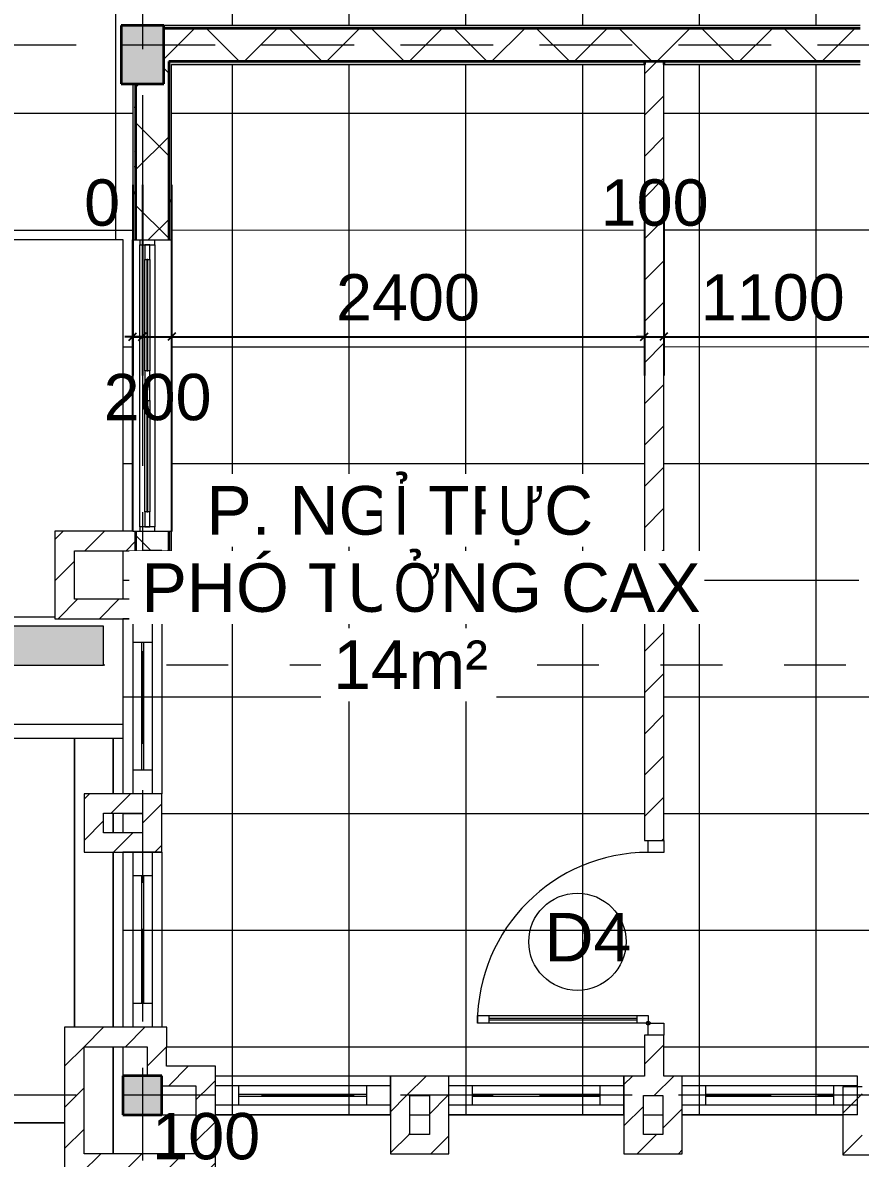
# Model space of a CAD drawing. Header units: millimetres. Extents: x -20510 to 108935, y -243239 to 20306.
# Drawn here: x -65 to 4240, y -70324 to -64485 of the extents above; entities that cross this region are included whole.
import ezdxf

# ---------------------------------------------------------------- set-up
doc = ezdxf.new("R2010")
doc.units = ezdxf.units.MM
for name, pattern in [('Abgebrochen', [714.375, 476.25, -238.125]), ('Aligning Line', [635, 317.5, -317.5]), ('Hidden', [714.375, 476.25, -238.125])]:
    doc.linetypes.add(name, pattern=pattern)
for name, color, linetype, lineweight in [('A-ANNO-DIMS', 1, 'Continuous', 9), ('A-DOOR', 2, 'Continuous', 18), ('A-DOOR-IDEN', 3, 'Continuous', 9), ('A-FLOR', 7, 'Continuous', 9), ('A-FLOR-PATT', 8, 'Continuous', 9), ('A-GLAZ', 4, 'Continuous', 18), ('A-WALL', 7, 'Continuous', 25), ('A-WALL-PATT', 8, 'Continuous', 18), ('G-ANNO-SYMB', 6, 'Abgebrochen', 9), ('G-ANNO-TEXT', 2, 'Continuous', 9), ('G-IMPT', 8, 'Continuous', 9), ('S-COLS', 7, 'Continuous', 25), ('S-GRID', 1, 'Continuous', 9)]:
    doc.layers.add(name, color=color, linetype=linetype, lineweight=lineweight)
doc.styles.add('Arial_2', font='arial.ttf', dxfattribs={"height": 300})
doc.styles.add('Arial_3', font='arial.ttf', dxfattribs={"width": 0.8, "height": 250})
doc.styles.add('Arial_5', font='arial.ttf', dxfattribs={"height": 238.125})
doc.dimstyles.new('SecretInternalLinAngDimStyle5p4736185', dxfattribs={"dimscale": 304.8, "dimtxt": 242.94927, "dimasz": 0.130208, "dimexe": 0.656168, "dimexo": 0.0625, "dimgap": 0.260417, "dimtad": 1, "dimdec": 0, "dimrnd": 100, "dimzin": 0, "dimdsep": 46, "dimtxsty": 'Arial_5', "dimblk1": 'OBLIQUE', "dimblk2": 'OBLIQUE', "dimsah": 1, "dimcen": 0.09, "dimdle": 0.492126, "dimazin": 0, "dimtfac": 1, "dimtdec": 4, "dimtix": 1, "dimtmove": 0, "dimatfit": 3, "dimfxl": 2.624672, "dimfxlon": 1, "dimtvp": 1, "dimtolj": 1, "dimtzin": 0, "dimarcsym": 2})
doc.dimstyles.new('SecretInternalLinAngDimStyle5p4736185_1', dxfattribs={"dimscale": 304.8, "dimtxt": 242.94927, "dimasz": 0.130208, "dimexe": 0.656168, "dimexo": 0.0625, "dimgap": 0.260417, "dimtad": 1, "dimdec": 0, "dimrnd": 100, "dimzin": 0, "dimdsep": 46, "dimtxsty": 'Arial_5', "dimblk1": 'OBLIQUE', "dimblk2": 'OBLIQUE', "dimsah": 1, "dimcen": 0.09, "dimdle": 0.492126, "dimazin": 0, "dimtfac": 1, "dimtdec": 4, "dimtix": 1, "dimtmove": 2, "dimatfit": 3, "dimfxl": 2.624672, "dimfxlon": 1, "dimtvp": 1, "dimtolj": 1, "dimtzin": 0, "dimarcsym": 2})
pattern_1 = [(45, (0, -70000), (-106.066, 106.066), [])]
pattern_2 = [(0, (0, -70000), (406.4, 101.6), [33.528, -271.272, 33.528, -271.272, -1625.6]), (0, (0, -70000), (406.4, 101.6), [-609.6, 33.528, -576.072, 33.528, -271.272, -711.2]), (0, (0, -70000), (406.4, 101.6), [-1524, 33.528, -169.672, 33.528, -474.472]), (120, (152.4, -69949.2), (-291.18818, 301.15272), [33.528, -271.272, 33.528, -271.272, -1625.6]), (120, (152.4, -69949.2), (-291.18818, 301.15272), [-609.6, 33.528, -576.072, 33.528, -271.272, -711.2]), (120, (152.4, -69949.2), (-291.18818, 301.15272), [-1524, 33.528, -169.672, 33.528, -474.472]), (240, (203.2, -69746), (-115.21182, -402.75272), [33.528, -271.272, 33.528, -271.272, -1625.6]), (240, (203.2, -69746), (-115.21182, -402.75272), [-609.6, 33.528, -576.072, 33.528, -271.272, -711.2]), (240, (203.2, -69746), (-115.21182, -402.75272), [-1524, 33.528, -169.672, 33.528, -474.472])]
pattern_3 = [(45, (0, -70000), (-212.132, 212.132), []), (135, (0, -70000), (-212.132, -212.132), [])]

# ---------------------------------------------------------------- blocks, each defined once
blk = doc.blocks.new('Detail View - M_Section Tail - Filled Horizontal-28776-02_MẶT BẰNG TẦNG 2')
at = {"layer": 'G-ANNO-SYMB', "linetype": 'Continuous'}
blk.add_hatch(color=256, dxfattribs=at).paths.add_polyline_path([(0, 2), (0, 0), (-9, 0), (-9, 2)])
for p, q in [((0, 2), (-9, 2)), ((-9, 2), (-9, 0)), ((0, 0), (0, 2)), ((-9, 0), (0, 0))]:
    blk.add_line(p, q, dxfattribs=at)
blk = doc.blocks.new('CỬA 1 CÁNH EROWINDOW_có ô chết_ - D4_1000x2200-2369734-03_MẶT BẰNG TẦNG 3')
at = {"layer": 'A-DOOR'}
for p, q in [((-439, 908), (-399, 908)), ((-439, 30), (-439, 908)), ((-399, 908), (-399, 850)), ((-399, 908), (-399, 30)), ((-399, 850), (-439, 850)), ((-424, 88), (-424, 850)), ((-414, 850), (-414, 88)), ((-399, 88), (-439, 88)), ((-500, -50), (-500, 30)), ((-500, 30), (-439, 30)), ((-439, 30), (-439, -50)), ((-399, 30), (-439, 30)), ((439, -50), (439, 30)), ((439, 30), (500, 30)), ((500, 30), (500, -50)), ((-439, -50), (-500, -50)), ((500, -50), (439, -50))]:
    blk.add_line(p, q, dxfattribs=at)
blk.add_circle((-439, 30), 10, dxfattribs=at)
blk.add_arc((-439, 30), 878, 0, 90, dxfattribs=at)
blk = doc.blocks.new('Window_K2_Stack - Window_K2_Stack-2379752-03_MẶT BẰNG TẦNG 3')
at = {"layer": 'A-GLAZ'}
for p, q in [((-450, 100), (-450, -100)), ((-450, 100), (450, 100)), ((450, 100), (450, -100)), ((-450, 50), (450, 50)), ((-328.75, 50), (-328.75, -50)), ((-328.75, 5), (328.75, 5)), ((328.75, 50), (328.75, -50)), ((-450, -50), (450, -50)), ((-328.75, -5), (328.75, -5)), ((-450, -100), (450, -100))]:
    blk.add_line(p, q, dxfattribs=at)
blk = doc.blocks.new('M_Concrete-Rectangular-Column - COT220X300-2391839-03_MẶT BẰNG TẦNG 3')
at = {"layer": 'S-COLS', "lineweight": 35}
blk.add_hatch(color=256, dxfattribs=at).paths.add_polyline_path([(110, -150), (110, 150), (-110, 150), (-110, -150)])
for p, q in [((110, 150), (-110, 150)), ((-110, 150), (-110, -150)), ((110, -150), (110, 150)), ((-110, -150), (110, -150))]:
    blk.add_line(p, q, dxfattribs=at)
blk = doc.blocks.new('M_Concrete-Rectangular-Column - COT200X200-2391834-03_MẶT BẰNG TẦNG 3')
at = {"layer": 'S-COLS', "lineweight": 35}
blk.add_hatch(color=256, dxfattribs=at).paths.add_polyline_path([(100, -100), (100, 100), (-100, 100), (-100, -100)])
for p, q in [((100, 100), (-100, 100)), ((-100, 100), (-100, -100)), ((100, -100), (100, 100)), ((-100, -100), (100, -100))]:
    blk.add_line(p, q, dxfattribs=at)
blk = doc.blocks.new('Mat_Tien_3dsMax - Sync_3dsMax_To_Revit-2401403-03_MẶT BẰNG TẦNG 3')
at = {"layer": 'G-IMPT'}
for p, q in [((-300, -4142.4), (-6051.8, -4142.2)), ((50, -4693.8), (-6603.4, -4693.8)), ((-6674.1, -4764.5), (50, -4764.5)), ((-200, -6250), (-200, -4764.5)), ((-200, -4764.5), (-200, -6250)), ((0, -5050), (0, -4764.5)), ((0, -4764.5), (0, -5050)), ((0, -5250), (0, -5150)), ((0, -5150), (0, -5250)), ((0, -6250), (0, -5350)), ((0, -5350), (0, -6250)), ((0, -6901), (0, -6350)), ((0, -6350), (0, -6901)), ((-587.2, -6741.8), (-250, -6741.8)), ((-250, -6741.8), (-587.2, -6741.8))]:
    blk.add_line(p, q, dxfattribs=at)
blk = doc.blocks.new('Mat_Tien_3dsMax - Mat_Tien_3dsMax-2387879-03_MẶT BẰNG TẦNG 3')
blk.add_blockref('Mat_Tien_3dsMax - Sync_3dsMax_To_Revit-2401403-03_MẶT BẰNG TẦNG 3', (0, 0))
blk = doc.blocks.new('CUA SO 2 CANH NHOM KINH O O THOANG - S1_1500x1800-2404851-03_MẶT BẰNG TẦNG 3')
at = {"layer": 'A-GLAZ'}
for p, q in [((-725, 63), (-750, 63)), ((-725, -13), (-725, 63)), ((750, 63), (725, 63)), ((725, 63), (725, -13)), ((-649, 37.5), (-725, 37.5)), ((-725, 37.5), (-725, 12.5)), ((-725, 12.5), (-649, 12.5)), ((-649, 12.5), (-649, 37.5)), ((-76, 27.5), (-649, 27.5)), ((-649, 27.5), (-649, 22.5)), ((-649, 22.5), (-76, 22.5)), ((0, 37.5), (-76, 37.5)), ((-76, 37.5), (-76, 12.5)), ((-76, 22.5), (-76, 27.5)), ((-76, 12.5), (0, 12.5)), ((0, 12.5), (0, 37.5)), ((76, 37.5), (0, 37.5)), ((0, 37.5), (0, 12.5)), ((0, 12.5), (76, 12.5)), ((76, 12.5), (76, 37.5)), ((649, 27.5), (76, 27.5)), ((76, 27.5), (76, 22.5)), ((76, 22.5), (649, 22.5)), ((725, 37.5), (649, 37.5)), ((649, 37.5), (649, 12.5)), ((649, 22.5), (649, 27.5)), ((649, 12.5), (725, 12.5)), ((725, 12.5), (725, 37.5)), ((-750, -13), (-725, -13)), ((725, -13), (750, -13))]:
    blk.add_line(p, q, dxfattribs=at)
at = {"layer": 'A-GLAZ', "lineweight": 9}
for p, q in [((-725, 63), (725, 63)), ((-649, 37.5), (-76, 37.5)), ((-76, 12.5), (-649, 12.5)), ((76, 37.5), (649, 37.5)), ((649, 12.5), (76, 12.5)), ((725, -13), (-725, -13))]:
    blk.add_line(p, q, dxfattribs=at)
blk = doc.blocks.new('KÝ HIEU CUA ĐI - KÝ HIEU CUA ĐI-1233-03_MẶT BẰNG TẦNG 3')
at = {"layer": 'A-DOOR-IDEN'}
blk.add_circle((0.059, -0.208), 2.5, dxfattribs=at)
blk = doc.blocks.new('_Oblique')
at = {"color": 0, "linetype": 'ByBlock', "lineweight": -2}
blk.add_line((-0.5, -0.5), (0.5, 0.5), dxfattribs=at)
blk = doc.blocks.new('DIMBLOCK14-03_MẶT BẰNG TẦNG 3')
at = {"layer": 'A-ANNO-DIMS', "color": 0, "lineweight": -2, "transparency": 16777216}
for p, q in [((825, -70419.1), (825, -71400)), ((925, -70419.1), (925, -71400)), ((825, -71200), (785.3, -71200)), ((825, -71200), (925, -71200)), ((925, -71200), (964.7, -71200))]:
    blk.add_line(p, q, dxfattribs=at)
at = {"layer": 'Defpoints', "color": 0, "transparency": 16777216}
for p in [(825, -70400), (925, -70400), (925, -71200)]:
    blk.add_point(p, dxfattribs=at)
at = {"layer": 'A-ANNO-DIMS', "color": 0, "lineweight": -2, "transparency": 16777216, "xscale": 39.6875, "yscale": 39.6875, "zscale": 39.6875}
blk.add_blockref('_Oblique', (825, -71200), dxfattribs=at)
at = {"layer": 'A-ANNO-DIMS', "color": 0, "lineweight": -2, "transparency": 16777216, "xscale": 39.6875, "yscale": 39.6875, "zscale": 39.6875, "rotation": 180}
blk.add_blockref('_Oblique', (925, -71200), dxfattribs=at)
at = {"layer": 'A-ANNO-DIMS', "color": 0, "transparency": 16777216, "insert": (600.3, -70090.9), "char_height": 238.12, "width": 659.327, "attachment_point": 1, "line_spacing_factor": 0.941778, "style": 'Arial_5'}
blk.add_mtext('\\A1;100', dxfattribs=at)
blk = doc.blocks.new('DIMBLOCK98-03_MẶT BẰNG TẦNG 3')
at = {"layer": 'A-ANNO-DIMS', "color": 0, "lineweight": -2, "transparency": 16777216}
for p, q in [((500, -65319.1), (500, -66300)), ((550, -65319.1), (550, -66300)), ((500, -66100), (460.3, -66100)), ((500, -66100), (550, -66100)), ((550, -66100), (589.7, -66100))]:
    blk.add_line(p, q, dxfattribs=at)
at = {"layer": 'Defpoints', "color": 0, "transparency": 16777216}
for p in [(500, -65300), (550, -65300), (550, -66100)]:
    blk.add_point(p, dxfattribs=at)
at = {"layer": 'A-ANNO-DIMS', "color": 0, "lineweight": -2, "transparency": 16777216, "xscale": 39.6875, "yscale": 39.6875, "zscale": 39.6875}
blk.add_blockref('_Oblique', (500, -66100), dxfattribs=at)
at = {"layer": 'A-ANNO-DIMS', "color": 0, "lineweight": -2, "transparency": 16777216, "xscale": 39.6875, "yscale": 39.6875, "zscale": 39.6875, "rotation": 180}
blk.add_blockref('_Oblique', (550, -66100), dxfattribs=at)
at = {"layer": 'A-ANNO-DIMS', "color": 0, "transparency": 16777216, "insert": (250.3, -65290.9), "char_height": 238.12, "width": 659.327, "attachment_point": 1, "line_spacing_factor": 0.941778, "style": 'Arial_5'}
blk.add_mtext('\\A1;0', dxfattribs=at)
blk = doc.blocks.new('DIMBLOCK99-03_MẶT BẰNG TẦNG 3')
at = {"layer": 'A-ANNO-DIMS', "color": 0, "lineweight": -2, "transparency": 16777216}
for p, q in [((550, -65319.1), (550, -66300)), ((700, -65319.1), (700, -66300)), ((550, -66100), (510.3, -66100)), ((550, -66100), (700, -66100)), ((700, -66100), (739.7, -66100))]:
    blk.add_line(p, q, dxfattribs=at)
at = {"layer": 'Defpoints', "color": 0, "transparency": 16777216}
for p in [(550, -65300), (700, -65300), (700, -66100)]:
    blk.add_point(p, dxfattribs=at)
at = {"layer": 'A-ANNO-DIMS', "color": 0, "lineweight": -2, "transparency": 16777216, "xscale": 39.6875, "yscale": 39.6875, "zscale": 39.6875}
blk.add_blockref('_Oblique', (550, -66100), dxfattribs=at)
at = {"layer": 'A-ANNO-DIMS', "color": 0, "lineweight": -2, "transparency": 16777216, "xscale": 39.6875, "yscale": 39.6875, "zscale": 39.6875, "rotation": 180}
blk.add_blockref('_Oblique', (700, -66100), dxfattribs=at)
at = {"layer": 'A-ANNO-DIMS', "color": 0, "transparency": 16777216, "insert": (350.3, -66290.9), "char_height": 238.12, "width": 659.327, "attachment_point": 1, "line_spacing_factor": 0.941778, "style": 'Arial_5'}
blk.add_mtext('\\A1;200', dxfattribs=at)
blk = doc.blocks.new('DIMBLOCK100-03_MẶT BẰNG TẦNG 3')
at = {"layer": 'A-ANNO-DIMS', "color": 0, "lineweight": -2, "transparency": 16777216}
for p, q in [((700, -65319.1), (700, -66300)), ((3130, -65319.1), (3130, -66300)), ((550, -66100), (3280, -66100))]:
    blk.add_line(p, q, dxfattribs=at)
at = {"layer": 'Defpoints', "color": 0, "transparency": 16777216}
for p in [(700, -65300), (3130, -65300), (3130, -66100)]:
    blk.add_point(p, dxfattribs=at)
at = {"layer": 'A-ANNO-DIMS', "color": 0, "lineweight": -2, "transparency": 16777216, "xscale": 39.6875, "yscale": 39.6875, "zscale": 39.6875, "rotation": 180}
blk.add_blockref('_Oblique', (700, -66100), dxfattribs=at)
at = {"layer": 'A-ANNO-DIMS', "color": 0, "lineweight": -2, "transparency": 16777216, "xscale": 39.6875, "yscale": 39.6875, "zscale": 39.6875}
blk.add_blockref('_Oblique', (3130, -66100), dxfattribs=at)
at = {"layer": 'A-ANNO-DIMS', "color": 0, "transparency": 16777216, "insert": (1915, -65899), "char_height": 238.12, "width": 879.103, "attachment_point": 5, "style": 'Arial_5'}
blk.add_mtext('\\A1;2400', dxfattribs=at)
blk = doc.blocks.new('DIMBLOCK101-03_MẶT BẰNG TẦNG 3')
at = {"layer": 'A-ANNO-DIMS', "color": 0, "lineweight": -2, "transparency": 16777216}
for p, q in [((3130, -65319.1), (3130, -66300)), ((3230, -65319.1), (3230, -66300)), ((3130, -66100), (3090.3, -66100)), ((3130, -66100), (3230, -66100)), ((3230, -66100), (3269.7, -66100))]:
    blk.add_line(p, q, dxfattribs=at)
at = {"layer": 'Defpoints', "color": 0, "transparency": 16777216}
for p in [(3130, -65300), (3230, -65300), (3230, -66100)]:
    blk.add_point(p, dxfattribs=at)
at = {"layer": 'A-ANNO-DIMS', "color": 0, "lineweight": -2, "transparency": 16777216, "xscale": 39.6875, "yscale": 39.6875, "zscale": 39.6875}
blk.add_blockref('_Oblique', (3130, -66100), dxfattribs=at)
at = {"layer": 'A-ANNO-DIMS', "color": 0, "lineweight": -2, "transparency": 16777216, "xscale": 39.6875, "yscale": 39.6875, "zscale": 39.6875, "rotation": 180}
blk.add_blockref('_Oblique', (3230, -66100), dxfattribs=at)
at = {"layer": 'A-ANNO-DIMS', "color": 0, "transparency": 16777216, "insert": (2905.3, -65290.9), "char_height": 238.12, "width": 659.327, "attachment_point": 1, "line_spacing_factor": 0.941778, "style": 'Arial_5'}
blk.add_mtext('\\A1;100', dxfattribs=at)
blk = doc.blocks.new('DIMBLOCK102-03_MẶT BẰNG TẦNG 3')
at = {"layer": 'A-ANNO-DIMS', "color": 0, "lineweight": -2, "transparency": 16777216}
for p, q in [((3230, -65319.1), (3230, -66300)), ((4350, -65319.1), (4350, -66300)), ((3080, -66100), (4500, -66100))]:
    blk.add_line(p, q, dxfattribs=at)
at = {"layer": 'Defpoints', "color": 0, "transparency": 16777216}
for p in [(3230, -65300), (4350, -65300), (4350, -66100)]:
    blk.add_point(p, dxfattribs=at)
at = {"layer": 'A-ANNO-DIMS', "color": 0, "lineweight": -2, "transparency": 16777216, "xscale": 39.6875, "yscale": 39.6875, "zscale": 39.6875, "rotation": 180}
blk.add_blockref('_Oblique', (3230, -66100), dxfattribs=at)
at = {"layer": 'A-ANNO-DIMS', "color": 0, "lineweight": -2, "transparency": 16777216, "xscale": 39.6875, "yscale": 39.6875, "zscale": 39.6875}
blk.add_blockref('_Oblique', (4350, -66100), dxfattribs=at)
at = {"layer": 'A-ANNO-DIMS', "color": 0, "transparency": 16777216, "insert": (3790, -65899), "char_height": 238.12, "width": 879.103, "attachment_point": 5, "style": 'Arial_5'}
blk.add_mtext('\\A1;1100', dxfattribs=at)

msp = doc.modelspace()

# ---------------------------------------------------------------- hatches: boundary and pattern name
at = {"layer": 'A-FLOR-PATT'}
h = msp.add_hatch(dxfattribs=at)
h.set_pattern_fill('FP_6', color=256, style=0, pattern_type=2)
h.set_pattern_definition([(0.0043, (16612.5, -62550.4), (-0.045, 600), []), (90.004, (16612.5, -62550.4), (-600, -0.042), [])])
h.paths.add_polyline_path([(450, -70100.9), (825, -70100.8), (825, -69951), (650, -69951), (650, -70100), (450, -70100), (450, -69900), (574, -69900), (574, -69750), (450, -69750)])
h.paths.add_polyline_path([(925, -70100.8), (1825, -70100.8), (1825, -69901), (2125, -69901), (2125, -70100.7), (3025, -70100.7), (3025, -69901), (3130, -69901), (3130, -69690), (3230, -69690), (3230, -69901), (3325, -69901), (3325, -70100.6), (4150, -70100.6), (4150, -69956), (4250, -69956), (4250, -69850), (4450, -69850), (4450, -70100), (4475, -70100), (4475, -69900), (7950, -69900), (7950, -64800), (7940, -64800), (7940, -64700), (5810, -64700), (5810, -64500), (8850, -64500), (8850, -64700), (8160, -64700), (8160, -64800), (8150, -64800), (8150, -69900), (11550, -69900), (11550, -69850), (11750, -69850), (11750, -69900), (15150, -69900), (15150, -69850), (15350, -69850), (15350, -69900), (22350, -69900), (22350, -64800), (22340, -64800), (22340, -64700), (21650, -64700), (21650, -64500), (23250, -64500), (23250, -64700), (22560, -64700), (22560, -64800), (22550, -64800), (22550, -69900), (25950, -69900), (25950, -69850), (26150, -69850), (26150, -69900), (29550, -69900), (29550, -64800), (29540, -64800), (29540, -64700), (26160, -64700), (26160, -64800), (25940, -64800), (25940, -64700), (24650, -64700), (24650, -64500), (30040, -64500), (30040, -64700), (29760, -64700), (29760, -64800), (29750, -64800), (29750, -69900), (33225, -69900), (33225, -70098.4), (33250, -70098.4), (33250, -69850), (33450, -69850), (33450, -70006), (33550, -70006), (33550, -70098.4), (34450, -70098.3), (34450, -69901), (34750, -69901), (34750, -70098.3), (35650, -70098.2), (35650, -69901), (35950, -69901), (35950, -70098.2), (36850, -70098.2), (36850, -69900), (37050, -69900), (37050, -69750), (37025, -69750), (37025, -69650), (37050, -69650), (37050, -64800), (37040, -64800), (37040, -64700), (33460, -64700), (33460, -64800), (33240, -64800), (33240, -64700), (31040, -64700), (31040, -64500), (37050, -64500), (37050, -62300), (34550, -62300), (34550, -61500), (34650, -61500), (34650, -60700), (34550, -60700), (34550, -60600), (34350, -60600), (34350, -60500), (37050, -60500), (37050, -60498.3), (33450, -60498.3), (33450.7, -60500), (33550, -60500), (33550, -60600), (33450, -60600), (33450, -62000), (33460, -62000), (33460, -62300), (33050, -62300), (33050, -62100), (33240, -62100), (33240, -62000), (33250, -62000), (33249.6, -59962.3), (33229.6, -59959.1), (33218.4, -59955.4), (33204.2, -59946.2), (33198.9, -59942), (33189.7, -59931.5), (33179.7, -59912.4), (33176.2, -59900.8), (33175.2, -59881.6), (33178.7, -59864.4), (33184.8, -59850.1), (33194.5, -59837.3), (33205.5, -59827), (33218.9, -59818.1), (33218.9, -58025.5), (33250, -58025.5), (33250, -55200), (29750, -55200), (29750, -58701.8), (29781.1, -58694.4), (30299.2, -58452.8), (30346.5, -58258.4), (30478.5, -58541.6), (30525.8, -58347.2), (31075, -58091.1), (31075, -58095.7), (31094.6, -58091.1), (31094.6, -58093.6), (31105.3, -58091.1), (31105.3, -59819.4), (31123.5, -59831.6), (31135.5, -59845.3), (31143.7, -59858.9), (31147.7, -59877.9), (31148.6, -59897.5), (31142.7, -59915.7), (31133.9, -59933), (31119.1, -59947.4), (31102.8, -59955.6), (31090, -59960.8), (31074.6, -59961.5), (31053.8, -59959), (31045.9, -59956.8), (31025.7, -59943.4), (31013.7, -59929.7), (31005.5, -59916.1), (31000.6, -59900), (29823, -59900), (29819.5, -59916.1), (29809.4, -59932.8), (29795.4, -59947.1), (29779.1, -59956.8), (29765.8, -59960.5), (29750, -59961.5), (29750, -62000), (29760, -62000), (29760, -62100), (32050, -62100), (32050, -62300), (23650, -62300), (23650, -62100), (25940, -62100), (25940, -62000), (26160, -62000), (26160, -62100), (26640, -62100), (26640, -58110), (26740, -58110), (26740, -62100), (29540, -62100), (29540, -62000), (29550, -62000), (29550, -56900), (26740, -56900), (26740, -57110), (26640, -57110), (26640, -56900), (26150, -56900), (26150, -56950), (25950, -56950), (25950, -56900), (22550, -56900), (22550, -62000), (22560, -62000), (22560, -62100), (22650, -62100), (22650, -62300), (21410, -62300), (21410, -62100), (22340, -62100), (22340, -62000), (22350, -62000), (22350, -57900), (20400, -57900), (20400, -56900), (18950, -56900), (18950, -56950), (18750, -56950), (18750, -56900), (15350, -56900), (15350, -62000), (15360, -62000), (15360, -62100), (18740, -62100), (18740, -62000), (18960, -62000), (18960, -62100), (20410, -62100), (20410, -62300), (13110, -62300), (13110, -62100), (15140, -62100), (15140, -62000), (15150, -62000), (15150, -56900), (11750, -56900), (11750, -56950), (11550, -56950), (11550, -56900), (11060, -56900), (11060, -57110), (10960, -57110), (10960, -56900), (8150, -56900), (8150, -62000), (8160, -62000), (8160, -62100), (10960, -62100), (10960, -58110), (11060, -58110), (11060, -62100), (11540, -62100), (11540, -62000), (11760, -62000), (11760, -62100), (12110, -62100), (12110, -62300), (5650, -62300), (5650, -62100), (7940, -62100), (7940, -62000), (7950, -62000), (7949.6, -59962.3), (7929.6, -59959.1), (7918.4, -59955.4), (7907.3, -59948.4), (7898.9, -59942), (7889.7, -59931.5), (7879.7, -59912.4), (7876.1, -59900), (7875.2, -59881.6), (7878.7, -59864.4), (7884.8, -59850.1), (7894.5, -59837.3), (7905.5, -59827), (7918.9, -59818.1), (7918.9, -58025.5), (7950, -58025.5), (7950, -55200), (4450, -55200), (4450, -58701.8), (4481.1, -58694.4), (4999.2, -58452.8), (5046.5, -58258.4), (5178.5, -58541.6), (5225.8, -58347.2), (5775, -58091.1), (5775, -58095.7), (5794.6, -58091.1), (5794.6, -58093.6), (5805.3, -58091.1), (5805.3, -59819.4), (5823.5, -59831.6), (5835.5, -59845.3), (5843.7, -59858.9), (5847.7, -59877.9), (5848.6, -59897.5), (5842.7, -59915.7), (5833.9, -59933), (5820.2, -59946.9), (5802.8, -59955.6), (5790, -59960.8), (5774.6, -59961.5), (5753.8, -59959), (5745.9, -59956.8), (5725.7, -59943.4), (5713.7, -59929.7), (5705.5, -59916.1), (5700.6, -59900), (4523, -59900), (4519.5, -59916.1), (4509.4, -59932.8), (4495.4, -59947.1), (4479.1, -59956.8), (4465.8, -59960.5), (4450, -59961.5), (4450, -62000), (4460, -62000), (4460, -62100), (4650, -62100), (4650, -62300), (440, -62300), (440, -62000), (500, -62000), (500, -59700), (450, -59700), (450, -61200), (-4025.9, -61200), (-4050, -65600), (450, -65600), (450, -67100), (500, -67100), (500, -64800), (440, -64800), (440, -64500), (4810, -64500), (4810, -64700), (4460, -64700), (4460, -64800), (4240, -64800), (4240, -64700), (3230, -64700), (3230, -68690), (3130, -68690), (3130, -64700), (700, -64700), (700, -67200), (650, -67200), (650, -67550), (450, -67550), (450, -68450), (650, -68450), (650, -68750), (450, -68750), (450, -69650), (675, -69650), (675, -69851), (925, -69851), (925, -69951)])
h.paths.add_polyline_path([(1925, -70100.8), (2025, -70100.7), (2025, -70001), (1925, -70001)])
h.paths.add_polyline_path([(3125, -70100.7), (3225, -70100.7), (3225, -70001), (3125, -70001)])
h.paths.add_polyline_path([(34550, -70098.3), (34650, -70098.3), (34650, -70001), (34550, -70001), (34550, -70085)])
h.paths.add_polyline_path([(35750, -70098.2), (35850, -70098.2), (35850, -70001), (35750, -70001), (35750, -70085)])
h.paths.add_polyline_path([(36950, -70098.2), (37050, -70098.1), (37050, -70000), (36950, -70000)])
h.paths.add_polyline_path([(37250, -69650), (37250.8, -69650), (37252.5, -68750), (37250, -68750), (37250, -69499.8)])
h.paths.add_polyline_path([(550, -68650), (550, -68550), (450, -68550), (450, -68650)])
h.paths.add_polyline_path([(37252.7, -68650), (37252.9, -68550), (37250, -68550), (37250, -68650)])
h.paths.add_polyline_path([(37253.1, -68450), (37254.7, -67550), (37250, -67550), (37250, -68450)])
h.paths.add_polyline_path([(550, -67450), (550, -67200), (450, -67200), (450, -67450), (515, -67450)])
h.paths.add_polyline_path([(37250, -67450), (37254.9, -67450), (37259.9, -64800), (37250, -64800), (37250, -65999.6)])
h.paths.add_polyline_path([(18740, -64800), (18740, -64700), (15360, -64700), (15360, -64800), (15140, -64800), (15140, -64700), (11760, -64700), (11760, -64800), (11540, -64800), (11540, -64700), (10250, -64700), (10250, -64500), (20250, -64500), (20250, -64700), (18960, -64700), (18960, -64800)])
h.paths.add_polyline_path([(37260, -64734.8), (37264.5, -62300), (37250, -62300), (37250, -64500), (37260, -64500), (37260, -64685)])
h.paths.add_polyline_path([(37260, -62100), (37264.9, -62100), (37269.7, -59530), (37250, -59530), (37250, -62000), (37260, -62000)])
h.paths.add_polyline_path([(700, -62100), (4240, -62100), (4240, -62000), (4250, -62000), (4250, -56700.8), (3325, -56700.4), (3325, -56899), (3025, -56899), (3025, -56700.2), (2125, -56699.9), (2125, -56899), (1825, -56899), (1825, -56699.7), (925, -56699.3), (925, -56899), (675, -56899), (675, -57150), (450, -57150), (450, -58050), (650, -58050), (650, -58350), (450, -58350), (450, -59250), (650, -59250), (650, -59700), (700, -59700), (700, -61182)])
h.paths.add_polyline_path([(37040, -62100), (37040, -62097.4), (35050, -62097.4), (35050, -62100), (36063.8, -62100)])
h.paths.add_polyline_path([(34950, -62100), (34950, -61600), (34650, -61600), (34650, -62100)])
h.paths.add_polyline_path([(6625.4, -59962.3), (6603.7, -59958.8), (6589.2, -59952.6), (6578, -59945), (6567.3, -59934), (6558, -59919.4), (6553.1, -59905.6), (6550.7, -59887.5), (6552.7, -59870.1), (6559.3, -59854.2), (6569.7, -59838.2), (6580.4, -59828.6), (6594.7, -59819.2), (6594.7, -58025.5), (6656.1, -58025.5), (6656.9, -59819.6), (6672.8, -59830), (6683.5, -59841), (6692.8, -59855.6), (6697.7, -59869.4), (6700.1, -59887.5), (6698.1, -59904.9), (6691.5, -59920.8), (6681.1, -59936.8), (6674, -59943.8), (6655.8, -59955.8), (6641, -59960.5), (6634, -59961.3)])
h.paths.add_polyline_path([(31925.4, -59962.3), (31903.7, -59958.8), (31889.2, -59952.6), (31878, -59945), (31867.3, -59934), (31858, -59919.4), (31853.1, -59905.6), (31850.7, -59887.5), (31852.7, -59870.1), (31859.3, -59854.2), (31869.7, -59838.2), (31880.4, -59828.6), (31894.7, -59819.2), (31894.7, -58025.5), (31956.1, -58025.5), (31956.9, -59819.6), (31972.8, -59830), (31983.5, -59841), (31992.8, -59855.6), (31997.7, -59869.4), (32000.1, -59887.5), (31998.1, -59904.9), (31991.5, -59920.8), (31981.1, -59936.8), (31974, -59943.8), (31955.8, -59955.8), (31941, -59960.5)])
h.paths.add_polyline_path([(515, -59600), (550, -59600), (550, -59350), (450, -59350), (450, -59600), (500, -59600)])
h.paths.add_polyline_path([(37269.9, -59430), (37275, -56699.9), (37250, -56700), (37250, -59430)])
h.paths.add_polyline_path([(550, -58250), (550, -58150), (450, -58150), (450, -58250)])
h.paths.add_polyline_path([(450, -57050), (575, -57050), (575, -56900), (450, -56900), (450, -56700), (650, -56700), (650, -56799), (825, -56799), (825, -56699.3), (450, -56699.1)])
h.paths.add_polyline_path([(1925, -56799), (2025, -56799), (2025, -56699.8), (1925, -56699.8)])
h.paths.add_polyline_path([(3225, -56799), (3225, -56700.3), (3125, -56700.3), (3125, -56799)])
h.paths.add_polyline_path([(19778, -56700), (29550, -56699.1), (29550, -56699.1), (8150, -56698.3), (8150, -56700), (18950, -56700)])
h.paths.add_polyline_path([(4250, -56699.9), (4250, -55000), (4250, -55000), (4250, -56699.9)])
at = {"layer": 'A-WALL-PATT', "lineweight": 9}
h = msp.add_hatch(dxfattribs=at)
h.set_pattern_fill('FP_2', color=256, style=0, pattern_type=2)
h.set_pattern_definition(pattern_2)
h.paths.add_polyline_path([(660, -64515), (4240, -64515), (4240, -64500), (660, -64500), (660, -64514.5)])
h.paths.add_polyline_path([(17000, -64515), (18740, -64515), (18740, -64500), (15360, -64500), (15360, -64515)])
h.paths.add_polyline_path([(4460, -64515), (4810, -64515), (4810, -64500), (4460, -64500), (4460, -64501.2)])
h.paths.add_polyline_path([(37040, -64515), (37040, -64500), (33460, -64500), (33460, -64515), (36063.8, -64515)])
h.paths.add_polyline_path([(33240, -64515), (33240, -64500), (31040, -64500), (31040, -64515), (32251.1, -64515)])
h.paths.add_polyline_path([(18960, -64515), (20250, -64515), (20250, -64500), (18960, -64500), (18960, -64501.9)])
h.paths.add_polyline_path([(8850, -64515), (8850, -64500), (8160, -64500), (8160, -64515)])
h.paths.add_polyline_path([(11540, -64515), (11540, -64500), (10250, -64500), (10250, -64515)])
h.paths.add_polyline_path([(25940, -64515), (25940, -64500), (24650, -64500), (24650, -64515)])
h.paths.add_polyline_path([(29540, -64515), (29540, -64500), (26160, -64500), (26160, -64515)])
h.paths.add_polyline_path([(22560, -64515), (23250, -64515), (23250, -64500), (22560, -64500), (22560, -64508.5)])
h.paths.add_polyline_path([(21650, -64515), (22340, -64515), (22340, -64500), (21650, -64500)])
h.paths.add_polyline_path([(30040, -64515), (30040, -64500), (29760, -64500), (29760, -64515)])
h.paths.add_polyline_path([(5810, -64515), (7940, -64515), (7940, -64500), (5810, -64500)])
h.paths.add_polyline_path([(15140, -64515), (15140, -64500), (11760, -64500), (11760, -64515)])
h = msp.add_hatch(dxfattribs=at)
h.set_pattern_fill('FP_3', color=256, style=0, pattern_type=2)
h.set_pattern_definition(pattern_3)
h.paths.add_polyline_path([(10250, -64685), (11540, -64685), (11540, -64515), (10250, -64515), (10250, -64600)])
h.paths.add_polyline_path([(685, -64685), (4240, -64685), (4240, -64515), (660, -64515), (660, -64685)])
h.paths.add_polyline_path([(24650, -64685), (25940, -64685), (25940, -64515), (24650, -64515), (24650, -64600)])
h.paths.add_polyline_path([(5810, -64685), (7940, -64684.2), (7940, -64515), (5810, -64515), (5810, -64600)])
h.paths.add_polyline_path([(31040, -64685), (33240, -64685), (33240, -64515), (31040, -64515), (31040, -64600)])
h.paths.add_polyline_path([(21650, -64685), (22340, -64685), (22340, -64515), (21650, -64515), (21650, -64600)])
h.paths.add_polyline_path([(11760, -64685), (15140, -64685), (15140, -64515), (11760, -64515), (11760, -64672.2)])
h.paths.add_polyline_path([(26160, -64685), (29540, -64684.7), (29540, -64515), (26160, -64515), (26160, -64626.2)])
h.paths.add_polyline_path([(33460, -64685), (37040, -64684.9), (37040, -64515), (33460, -64515), (33460, -64634.2)])
h.paths.add_polyline_path([(15360, -64685), (18740, -64685), (18740, -64515), (15360, -64515), (15360, -64641.6)])
h.paths.add_polyline_path([(18960, -64685), (20250, -64685), (20250, -64515), (18960, -64515), (18960, -64611)])
h.paths.add_polyline_path([(22560, -64685), (23250, -64685), (23250, -64515), (22560, -64515), (22560, -64682)])
h.paths.add_polyline_path([(8850, -64685), (8850, -64515), (8160, -64515), (8160, -64685)])
h.paths.add_polyline_path([(30040, -64685), (30040, -64515), (29760, -64515), (29760, -64685)])
h.paths.add_polyline_path([(4810, -64685), (4810, -64515), (4460, -64515), (4460, -64685)])
h = msp.add_hatch(dxfattribs=at)
h.set_pattern_fill('FP_3', color=256, style=0, pattern_type=2)
h.set_pattern_definition(pattern_3)
h.paths.add_polyline_path([(685, -67200), (685, -67102), (515, -67102), (515, -67200), (650, -67200)])
h.paths.add_polyline_path([(515, -65602), (685, -65602), (685, -64685), (660, -64685), (660, -64800), (515, -64800)])
h = msp.add_hatch(dxfattribs=at)
h.set_pattern_fill('FP_2', color=256, style=0, pattern_type=2)
h.set_pattern_definition(pattern_2)
h.paths.add_polyline_path([(29540, -64700), (29540, -64685), (26160, -64685), (26160, -64700)])
h.paths.add_polyline_path([(22560, -64700), (23250, -64700), (23250, -64685), (22560, -64685), (22560, -64699.8)])
h.paths.add_polyline_path([(25940, -64700), (25940, -64685), (24650, -64685), (24650, -64700)])
h.paths.add_polyline_path([(33240, -64700), (33240, -64685), (31040, -64685), (31040, -64700), (32251.1, -64700)])
h.paths.add_polyline_path([(22340, -64700), (22340, -64685), (21650, -64685), (21650, -64700)])
h.paths.add_polyline_path([(5810, -64700), (7940, -64699.9), (7940, -64685), (5810, -64685)])
h.paths.add_polyline_path([(33460, -64700), (37040, -64700), (37040, -64685), (33460, -64685), (33460, -64691)])
h.paths.add_polyline_path([(4460, -64700), (4810, -64700), (4810, -64685), (4460, -64685), (4460, -64696.7)])
h.paths.add_polyline_path([(30040, -64700), (30040, -64685), (29760, -64685), (29760, -64700)])
h.paths.add_polyline_path([(4240, -64700), (4240, -64685), (3230, -64685), (3230, -64700)])
h.paths.add_polyline_path([(8160, -64700), (8850, -64700), (8850, -64685), (8160, -64685), (8160, -64699.8)])
h.paths.add_polyline_path([(15360, -64700), (18740, -64700), (18740, -64685), (15360, -64685), (15360, -64692.3)])
h.paths.add_polyline_path([(700, -64700), (3130, -64700), (3130, -64685), (685, -64685), (685, -64700)])
h.paths.add_polyline_path([(11760, -64700), (15140, -64700), (15140, -64685), (11760, -64685), (11760, -64697.7)])
h.paths.add_polyline_path([(11540, -64700), (11540, -64685), (10250, -64685), (10250, -64700)])
h.paths.add_polyline_path([(18960, -64700), (20250, -64700), (20250, -64685), (18960, -64685), (18960, -64686.9)])
h = msp.add_hatch(dxfattribs=at)
h.set_pattern_fill('FP_1', color=256, style=0, pattern_type=2)
h.set_pattern_definition(pattern_1)
h.paths.add_polyline_path([(3180, -69901), (3230, -69901), (3230, -69690), (3130, -69690), (3130, -69901)])
h.paths.add_polyline_path([(3130, -68690), (3230, -68690), (3230, -64685), (3130, -64685), (3130, -64700)])
h = msp.add_hatch(dxfattribs=at)
h.set_pattern_fill('FP_2', color=256, style=0, pattern_type=2)
h.set_pattern_definition(pattern_2)
h.paths.add_polyline_path([(685, -67200), (700, -67200), (700, -67102), (685, -67102)])
h.paths.add_polyline_path([(700, -65602), (700, -64700), (685, -64700), (685, -65602)])
h = msp.add_hatch(dxfattribs=at)
h.set_pattern_fill('FP_2', color=256, style=0, pattern_type=2)
h.set_pattern_definition(pattern_2)
h.paths.add_polyline_path([(515, -65602), (515, -64800), (500, -64800), (500, -65602)])
h = msp.add_hatch(dxfattribs=at)
h.set_pattern_fill('FP_1', color=256, style=0, pattern_type=2)
h.set_pattern_definition(pattern_1)
h.paths.add_polyline_path([(200, -67200), (515, -67200), (515, -67102), (500, -67102), (500, -67100), (100, -67100), (100, -67200)])
h = msp.add_hatch(dxfattribs=at)
h.set_pattern_fill('FP_1', color=256, style=0, pattern_type=2)
h.set_pattern_definition(pattern_1)
h.paths.add_polyline_path([(100, -67450), (200, -67450), (200, -67200), (100, -67200)])
h = msp.add_hatch(dxfattribs=at)
h.set_pattern_fill('FP_1', color=256, style=0, pattern_type=2)
h.set_pattern_definition(pattern_1)
h.paths.add_polyline_path([(550, -67450), (650, -67450), (650, -67200), (550, -67200)])
h = msp.add_hatch(dxfattribs=at)
h.set_pattern_fill('FP_1', color=256, style=0, pattern_type=2)
h.set_pattern_definition(pattern_1)
h.paths.add_polyline_path([(650, -67550), (650, -67450), (100, -67450), (100, -67550)])
h = msp.add_hatch(dxfattribs=at)
h.set_pattern_fill('FP_1', color=256, style=0, pattern_type=2)
h.set_pattern_definition(pattern_1)
h.paths.add_polyline_path([(350, -68750), (350, -68450), (250, -68450), (250, -68750)])
h = msp.add_hatch(dxfattribs=at)
h.set_pattern_fill('FP_1', color=256, style=0, pattern_type=2)
h.set_pattern_definition(pattern_1)
h.paths.add_polyline_path([(550, -68550), (550, -68450), (350, -68450), (350, -68550)])
h = msp.add_hatch(dxfattribs=at)
h.set_pattern_fill('FP_1', color=256, style=0, pattern_type=2)
h.set_pattern_definition(pattern_1)
h.paths.add_polyline_path([(650, -68750), (650, -68450), (550, -68450), (550, -68750)])
h = msp.add_hatch(dxfattribs=at)
h.set_pattern_fill('FP_1', color=256, style=0, pattern_type=2)
h.set_pattern_definition(pattern_1)
h.paths.add_polyline_path([(550, -68750), (550, -68650), (350, -68650), (350, -68750)])
h = msp.add_hatch(dxfattribs=at)
h.set_pattern_fill('FP_1', color=256, style=0, pattern_type=2)
h.set_pattern_definition(pattern_1)
h.paths.add_polyline_path([(250, -70301), (250, -69650), (150, -69650), (150, -70301)])
h = msp.add_hatch(dxfattribs=at)
h.set_pattern_fill('FP_1', color=256, style=0, pattern_type=2)
h.set_pattern_definition(pattern_1)
h.paths.add_polyline_path([(675, -69750), (675, -69650), (250, -69650), (250, -69750), (674, -69750)])
h = msp.add_hatch(dxfattribs=at)
h.set_pattern_fill('FP_1', color=256, style=0, pattern_type=2)
h.set_pattern_definition(pattern_1)
h.paths.add_polyline_path([(674, -69951), (674, -69750), (574, -69750), (574, -69900), (650, -69900), (650, -69951)])
h = msp.add_hatch(dxfattribs=at)
h.set_pattern_fill('FP_1', color=256, style=0, pattern_type=2)
h.set_pattern_definition(pattern_1)
h.paths.add_polyline_path([(825, -69951), (925, -69951), (925, -69851), (674, -69851), (674, -69951)])
h = msp.add_hatch(dxfattribs=at)
h.set_pattern_fill('FP_1', color=256, style=0, pattern_type=2)
h.set_pattern_definition(pattern_1)
h.paths.add_polyline_path([(2125, -70001), (2125, -69901), (1825, -69901), (1825, -70001), (2025, -70001)])
h = msp.add_hatch(dxfattribs=at)
h.set_pattern_fill('FP_1', color=256, style=0, pattern_type=2)
h.set_pattern_definition(pattern_1)
h.paths.add_polyline_path([(3325, -70001), (3325, -69901), (3025, -69901), (3025, -70001), (3225, -70001)])
h = msp.add_hatch(dxfattribs=at)
h.set_pattern_fill('FP_1', color=256, style=0, pattern_type=2)
h.set_pattern_definition(pattern_1)
h.paths.add_polyline_path([(925, -70301), (925, -69951), (825, -69951), (825, -70301)])
h = msp.add_hatch(dxfattribs=at)
h.set_pattern_fill('FP_1', color=256, style=0, pattern_type=2)
h.set_pattern_definition(pattern_1)
h.paths.add_polyline_path([(1825, -70201), (1925, -70201), (1925, -70001), (1825, -70001)])
h = msp.add_hatch(dxfattribs=at)
h.set_pattern_fill('FP_1', color=256, style=0, pattern_type=2)
h.set_pattern_definition(pattern_1)
h.paths.add_polyline_path([(2125, -70301), (2125, -70001), (2025, -70001), (2025, -70301)])
h = msp.add_hatch(dxfattribs=at)
h.set_pattern_fill('FP_1', color=256, style=0, pattern_type=2)
h.set_pattern_definition(pattern_1)
h.paths.add_polyline_path([(3025, -70201), (3125, -70201), (3125, -70001), (3025, -70001)])
h = msp.add_hatch(dxfattribs=at)
h.set_pattern_fill('FP_1', color=256, style=0, pattern_type=2)
h.set_pattern_definition(pattern_1)
h.paths.add_polyline_path([(3325, -70301), (3325, -70001), (3225, -70001), (3225, -70301)])
h = msp.add_hatch(dxfattribs=at)
h.set_pattern_fill('FP_1', color=256, style=0, pattern_type=2)
h.set_pattern_definition(pattern_1)
h.paths.add_polyline_path([(4250, -70206), (4250, -69956), (4150, -69956), (4150, -70206)])
h = msp.add_hatch(dxfattribs=at)
h.set_pattern_fill('FP_1', color=256, style=0, pattern_type=2)
h.set_pattern_definition(pattern_1)
h.paths.add_polyline_path([(1825, -70301), (2025, -70301), (2025, -70201), (1825, -70201)])
h = msp.add_hatch(dxfattribs=at)
h.set_pattern_fill('FP_1', color=256, style=0, pattern_type=2)
h.set_pattern_definition(pattern_1)
h.paths.add_polyline_path([(3225, -70301), (3225, -70201), (3025, -70201), (3025, -70301)])
h = msp.add_hatch(dxfattribs=at)
h.set_pattern_fill('FP_1', color=256, style=0, pattern_type=2)
h.set_pattern_definition(pattern_1)
h.paths.add_polyline_path([(4150, -70306), (5450, -70306), (5450, -70206), (4150, -70206)])
h = msp.add_hatch(dxfattribs=at)
h.set_pattern_fill('FP_1', color=256, style=0, pattern_type=2)
h.set_pattern_definition(pattern_1)
h.paths.add_polyline_path([(150, -70401), (925, -70401), (925, -70301), (150, -70301)])

# ---------------------------------------------------------------- linework, layer by layer
at = {"layer": 'A-FLOR'}
for p, q in [((-4050, -65600), (450, -65600)), ((450, -65600), (450, -67100)), ((450, -67200), (450, -67450)), ((450, -67550), (450, -68450)), ((450, -68550), (450, -68650)), ((450, -68750), (450, -69650)), ((450, -69750), (450, -69900)), ((450, -70100.9), (825, -70100.8)), ((925, -70100.8), (1825, -70100.8)), ((1925, -70100.8), (2025, -70100.7)), ((2125, -70100.7), (3025, -70100.7)), ((3125, -70100.7), (3225, -70100.7)), ((3325, -70100.6), (4150, -70100.6))]:
    msp.add_line(p, q, dxfattribs=at)
at = {"layer": 'A-WALL', "lineweight": 18}
for p, q in [((4240, -64500), (660, -64500)), ((700, -64700), (3130, -64700)), ((700, -65602), (700, -64700)), ((3130, -64700), (3130, -68690)), ((3230, -64700), (4240, -64700)), ((3230, -68690), (3230, -64700)), ((500, -64800), (500, -65602)), ((500, -65602), (700, -65602)), ((500, -67100), (100, -67100)), ((100, -67100), (100, -67550)), ((500, -67102), (500, -67100)), ((700, -67102), (500, -67102)), ((700, -67200), (700, -67102)), ((200, -67200), (550, -67200)), ((200, -67450), (200, -67200)), ((550, -67200), (550, -67450)), ((650, -67200), (700, -67200)), ((650, -67550), (650, -67200)), ((550, -67450), (200, -67450)), ((100, -67550), (650, -67550)), ((250, -68450), (250, -68750)), ((650, -68450), (250, -68450)), ((650, -68750), (650, -68450)), ((350, -68650), (350, -68550)), ((350, -68550), (550, -68550)), ((550, -68550), (550, -68650)), ((550, -68650), (350, -68650)), ((3130, -68690), (3230, -68690)), ((250, -68750), (650, -68750)), ((150, -69650), (150, -70401)), ((675, -69650), (150, -69650)), ((675, -69750), (675, -69650)), ((3230, -69690), (3130, -69690)), ((3130, -69690), (3130, -69901)), ((3230, -69901), (3230, -69690)), ((250, -70301), (250, -69750)), ((250, -69750), (574, -69750)), ((574, -69750), (574, -69900)), ((674, -69750), (675, -69750)), ((674, -69851), (674, -69750)), ((925, -69851), (674, -69851)), ((925, -70401), (925, -69851)), ((2125, -69901), (1825, -69901)), ((1825, -69901), (1825, -70301)), ((2125, -70301), (2125, -69901)), ((3130, -69901), (3025, -69901)), ((3025, -69901), (3025, -70301)), ((3325, -69901), (3230, -69901)), ((3325, -70301), (3325, -69901)), ((650, -69951), (825, -69951)), ((825, -69951), (825, -70301)), ((1925, -70001), (2025, -70001)), ((1925, -70201), (1925, -70001)), ((2025, -70001), (2025, -70201)), ((3125, -70001), (3225, -70001)), ((3125, -70201), (3125, -70001)), ((3225, -70001), (3225, -70201)), ((4250, -69956), (4150, -69956)), ((4150, -69956), (4150, -70306)), ((2025, -70201), (1925, -70201)), ((3225, -70201), (3125, -70201)), ((825, -70301), (250, -70301)), ((1825, -70301), (2125, -70301)), ((3025, -70301), (3325, -70301)), ((4150, -70306), (5550, -70306))]:
    msp.add_line(p, q, dxfattribs=at)
at = {"layer": 'A-WALL', "lineweight": 35}
for p, q in [((4240, -64515), (660, -64515)), ((4240, -64685), (685, -64685)), ((685, -64685), (685, -65602)), ((3130, -64685), (3130, -64700)), ((3230, -64685), (3230, -64700)), ((515, -64800), (515, -65602)), ((515, -67102), (515, -67200)), ((685, -67102), (685, -67200)), ((550, -67200), (650, -67200))]:
    msp.add_line(p, q, dxfattribs=at)
at = {"layer": 'A-WALL'}
for p, q in [((500, -67100), (500, -65602)), ((700, -65602), (700, -67102))]:
    msp.add_line(p, q, dxfattribs=at)
at = {"layer": 'G-ANNO-SYMB', "linetype": 'Aligning Line'}
msp.add_line((4800.9, -67788.7), (349.5, -67788.7), dxfattribs=at)
at = {"layer": 'S-GRID', "linetype": 'Hidden'}
for p, q in [((550, -52000), (550, -73000)), ((39500, -64600), (-3000, -64600)), ((39500, -70000), (-3000, -70000))]:
    msp.add_line(p, q, dxfattribs=at)

# ---------------------------------------------------------------- block references
at = {"layer": 'A-DOOR', "rotation": 90}
msp.add_blockref('CỬA 1 CÁNH EROWINDOW_có ô chết_ - D4_1000x2200-2369734-03_MẶT BẰNG TẦNG 3', (3180, -69190), dxfattribs=at)
at = {"layer": 'A-DOOR-IDEN', "xscale": 99.99999999999991, "yscale": 99.99999999999991, "zscale": 99.99999999999991}
msp.add_blockref('KÝ HIEU CUA ĐI - KÝ HIEU CUA ĐI-1233-03_MẶT BẰNG TẦNG 3', (2780, -69190), dxfattribs=at)
at = {"layer": 'A-GLAZ', "lineweight": 9, "rotation": 90}
msp.add_blockref('CUA SO 2 CANH NHOM KINH O O THOANG - S1_1500x1800-2404851-03_MẶT BẰNG TẦNG 3', (600, -66352), dxfattribs=at)
at = {"layer": 'A-GLAZ'}
for p, rotation in [((550, -68000), 270), ((550, -69200), 270), ((1375, -70001), 180), ((2575, -70001), 180), ((3775, -70001), 180)]:
    msp.add_blockref('Window_K2_Stack - Window_K2_Stack-2379752-03_MẶT BẰNG TẦNG 3', p, dxfattribs=dict(at, rotation=rotation))
at = {"layer": 'G-ANNO-SYMB', "linetype": 'Continuous', "xscale": 99.99999999999991, "yscale": 99.99999999999991, "zscale": 99.99999999999991}
msp.add_blockref('Detail View - M_Section Tail - Filled Horizontal-28776-02_MẶT BẰNG TẦNG 2', (349.5, -67788.7), dxfattribs=at)
at = {"layer": 'G-IMPT'}
msp.add_blockref('Mat_Tien_3dsMax - Mat_Tien_3dsMax-2387879-03_MẶT BẰNG TẦNG 3', (400, -63400), dxfattribs=at)
at = {"layer": 'S-COLS', "lineweight": 35}
for name, p in [('M_Concrete-Rectangular-Column - COT220X300-2391839-03_MẶT BẰNG TẦNG 3', (550, -64650)), ('M_Concrete-Rectangular-Column - COT200X200-2391834-03_MẶT BẰNG TẦNG 3', (550, -70000))]:
    msp.add_blockref(name, p, dxfattribs=at)

# ---------------------------------------------------------------- texts
at = {"layer": 'A-DOOR-IDEN', "insert": (2616.9, -69062.1), "char_height": 250, "width": 429.704, "attachment_point": 1, "style": 'Arial_2'}
msp.add_mtext('D4', dxfattribs=at)

# ---------------------------------------------------------------- dimensions: what is measured, and where the dimension line sits
at = {"layer": 'A-ANNO-DIMS'}
for base, p1, p2, override, picture, middle in [((550, -66100), (500, -65300), (550, -65300), {"dimpost": '<>', "dimfxl": 50}, 'DIMBLOCK98-03_MẶT BẰNG TẦNG 3', (579.9, -65449.6)), ((700, -66100), (550, -65300), (700, -65300), {"dimpost": '<>', "dimfxl": 150}, 'DIMBLOCK99-03_MẶT BẰNG TẦNG 3', (679.9, -66449.6)), ((3230, -66100), (3130, -65300), (3230, -65300), {"dimpost": '<>', "dimfxl": 100}, 'DIMBLOCK101-03_MẶT BẰNG TẦNG 3', (3234.9, -65449.6)), ((925, -71200), (825, -70400), (925, -70400), {"dimpost": '<>', "dimfxl": 100}, 'DIMBLOCK14-03_MẶT BẰNG TẦNG 3', (929.9, -70249.6))]:
    dim = msp.add_linear_dim(base=base, p1=p1, p2=p2, dimstyle='SecretInternalLinAngDimStyle5p4736185_1', override=override, dxfattribs=at)
    dim.commit()
    dim.dimension.update_dxf_attribs({"geometry": picture, "text_midpoint": middle, "dimtype": 160})
for base, p1, p2, override, picture, middle in [((3130, -66100), (700, -65300), (3130, -65300), {"dimpost": '<>', "dimfxl": 2430}, 'DIMBLOCK100-03_MẶT BẰNG TẦNG 3', (1915, -65899)), ((4350, -66100), (3230, -65300), (4350, -65300), {"dimpost": '<>', "dimfxl": 1120}, 'DIMBLOCK102-03_MẶT BẰNG TẦNG 3', (3790, -65899))]:
    dim = msp.add_linear_dim(base=base, p1=p1, p2=p2, dimstyle='SecretInternalLinAngDimStyle5p4736185', override=override, dxfattribs=at)
    dim.commit()
    dim.dimension.update_dxf_attribs({"geometry": picture, "text_midpoint": middle})

# ---------------------------------------------------------------- next in the draw order: texts
at = {"layer": 'G-ANNO-TEXT', "color": 7, "char_height": 250, "attachment_point": 1, "style": 'Arial_2', "bg_fill": 3, "box_fill_scale": 1.25, "bg_fill_color": 9, "bg_fill_true_color": 13158600, "bg_fill_transparency": 0}
for s, insert, width in [('P. NGH', (879, -66867.5), 1167.257), ('PHÓ TR', (4295.6, -67264.4), 1282.7)]:
    msp.add_mtext(s, dxfattribs=dict(at, insert=insert, width=width))

# ---------------------------------------------------------------- next in the draw order: texts
at = {"layer": 'G-ANNO-TEXT', "color": 7, "insert": (1842.1, -66867.5), "char_height": 250, "width": 96.203, "attachment_point": 1, "style": 'Arial_3', "bg_fill": 3, "box_fill_scale": 1.25, "bg_fill_color": 9, "bg_fill_true_color": 13158600, "bg_fill_transparency": 0}
msp.add_mtext('\\fArial|b0|i0|c254|p34|;\\W.8;Ỉ', dxfattribs=at)

# ---------------------------------------------------------------- next in the draw order: texts
at = {"layer": 'G-ANNO-TEXT', "color": 7, "insert": (1921.4, -66867.5), "char_height": 250, "width": 551.561, "attachment_point": 1, "style": 'Arial_2', "bg_fill": 3, "box_fill_scale": 1.25, "bg_fill_color": 9, "bg_fill_true_color": 13158600, "bg_fill_transparency": 0}
msp.add_mtext(' TR', dxfattribs=at)

# ---------------------------------------------------------------- next in the draw order: texts
at = {"layer": 'G-ANNO-TEXT', "color": 7, "char_height": 250, "attachment_point": 1, "bg_fill": 3, "box_fill_scale": 1.25, "bg_fill_color": 9, "bg_fill_true_color": 13158600, "bg_fill_transparency": 0}
for s, insert, width, style in [('\\fArial|b0|i0|c254|p34|;\\W.8;Ự', (2376.5, -66867.5), 288.607, 'Arial_3'), ('PHÓ TR', (545.6, -67264.4), 1282.7, 'Arial_2')]:
    msp.add_mtext(s, dxfattribs=dict(at, insert=insert, width=width, style=style))

# ---------------------------------------------------------------- next in the draw order: texts
at = {"layer": 'G-ANNO-TEXT', "color": 7, "char_height": 250, "attachment_point": 1, "style": 'Arial_2', "bg_fill": 3, "box_fill_scale": 1.25, "bg_fill_color": 9, "bg_fill_true_color": 13158600, "bg_fill_transparency": 0}
for s, insert, width in [('C', (2614.6, -66867.5), 243.713), ('Ư', (1603.9, -67264.4), 288.607)]:
    msp.add_mtext(s, dxfattribs=dict(at, insert=insert, width=width))

# ---------------------------------------------------------------- next in the draw order: texts
at = {"layer": 'G-ANNO-TEXT', "color": 7, "insert": (1842.1, -67264.4), "char_height": 250, "width": 288.607, "attachment_point": 1, "style": 'Arial_3', "bg_fill": 3, "box_fill_scale": 1.25, "bg_fill_color": 9, "bg_fill_true_color": 13158600, "bg_fill_transparency": 0}
msp.add_mtext('\\fArial|b0|i0|c254|p34|;\\W.8;Ở', dxfattribs=at)

# ---------------------------------------------------------------- next in the draw order: texts
at = {"layer": 'G-ANNO-TEXT', "color": 7, "insert": (2080.2, -67264.4), "char_height": 250, "width": 1295.527, "attachment_point": 1, "style": 'Arial_2', "bg_fill": 3, "box_fill_scale": 1.25, "bg_fill_color": 9, "bg_fill_true_color": 13158600, "bg_fill_transparency": 0}
msp.add_mtext('NG CAX', dxfattribs=at)

# ---------------------------------------------------------------- next in the draw order: texts
at = {"layer": 'G-ANNO-TEXT', "color": 7, "insert": (1529.8, -67661.2), "char_height": 250, "width": 776.034, "attachment_point": 1, "style": 'Arial_2', "bg_fill": 3, "box_fill_scale": 1.25, "bg_fill_color": 9, "bg_fill_true_color": 13158600, "bg_fill_transparency": 0}
msp.add_mtext('14m²', dxfattribs=at)

doc.saveas('drawing.dxf')
